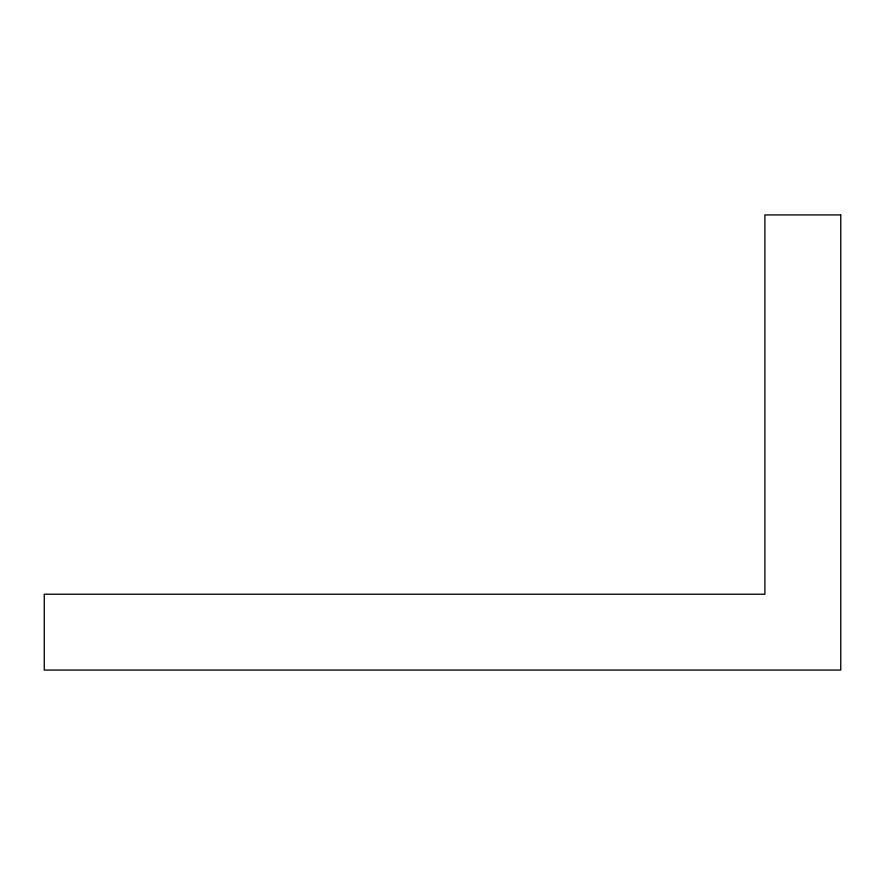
<?xml version="1.0" encoding="UTF-8"?>
<svg xmlns="http://www.w3.org/2000/svg" width="885" height="885" viewBox="0 0 885 885"><rect width="100%" height="100%" fill="white"/><g stroke="black" fill="none" stroke-linecap="round" stroke-linejoin="round"><path stroke-width="1.33" d="M840.75 214.933L764.894 214.933L764.894 594.211L44.25 594.211L44.25 670.067L840.75 670.067L840.75 214.933"/></g></svg>
